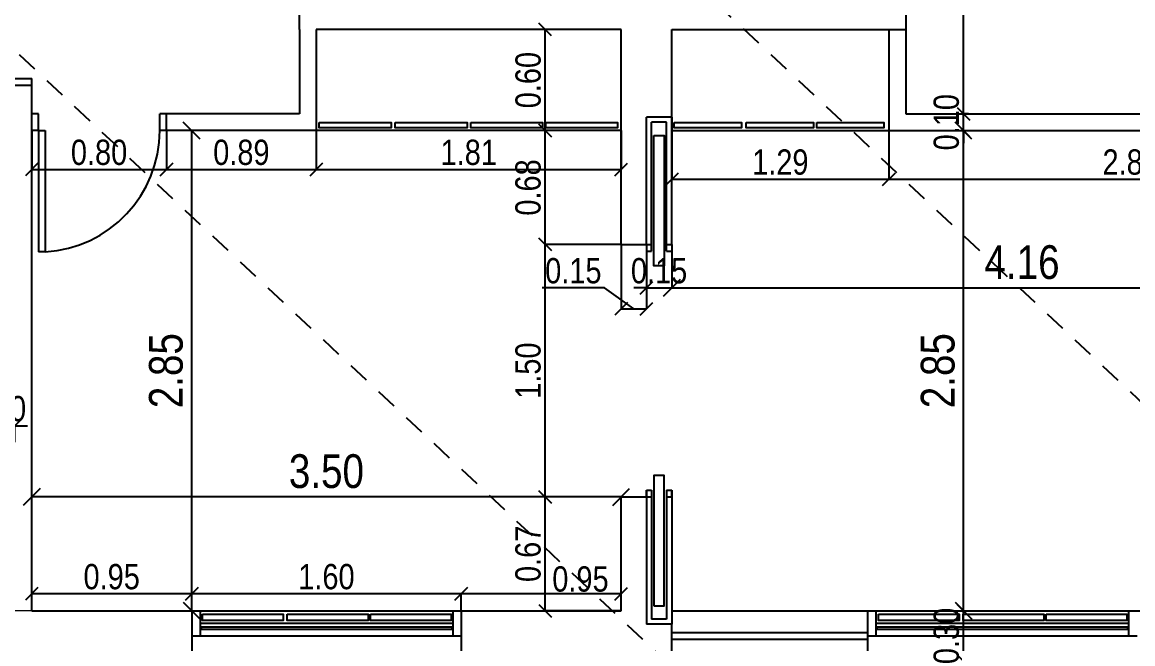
# Model space of a CAD drawing. Extents: x -135 to 36, y 31 to 104.
# Drawn here: x -9.33 to -2.74, y 60.29 to 63.98 of the extents above; entities that cross this region are included whole.
import ezdxf

# ---------------------------------------------------------------- set-up
doc = ezdxf.new("R2010")
doc.units = 0
doc.header["$MEASUREMENT"] = 0
doc.header["$PDMODE"] = 3
doc.linetypes.add('DASHED2', pattern=[0.375, 0.25, -0.125])
doc.layers.get('0').update_dxf_attribs({"linetype": 'CONTINUOUS'})
doc.layers.get('DEFPOINTS').update_dxf_attribs({"linetype": 'CONTINUOUS'})
doc.layers.add('ABERTURAS', color=12, linetype='CONTINUOUS', lineweight=9)
doc.layers.add('COTAS', color=12, linetype='CONTINUOUS')
doc.layers.add('NUEVO', color=1, linetype='CONTINUOUS')
doc.styles.add('COTAS PRIMARIAS', font='ARIALN.TTF', dxfattribs={"height": 0.2})
doc.styles.add('COTAS SECUNDARIAS', font='ARIALN.TTF', dxfattribs={"height": 0.15})
doc.dimstyles.new('COTA SECUNDARIAS', dxfattribs={"dimscale": 5, "dimtxt": 1, "dimasz": 0.015, "dimexe": 0, "dimexo": 0, "dimgap": 0.005, "dimtad": 1, "dimzin": 1, "dimdsep": 46, "dimtxsty": 'COTAS SECUNDARIAS', "dimblk": 'OBLIQUE', "dimcen": 0, "dimclrd": 11, "dimclre": 11, "dimclrt": 11, "dimaunit": 1, "dimadec": 1, "dimazin": 0, "dimtfac": 0.4, "dimtix": 1, "dimtmove": 1, "dimatfit": 3, "dimfxl": 0, "dimtolj": 1, "dimtzin": 0, "dimlwd": -1, "dimarcsym": 0})
doc.dimstyles.new('COTAS PRINCIPALES', dxfattribs={"dimscale": 5, "dimtxt": 2.5, "dimasz": 0.02, "dimexe": 0, "dimexo": 0, "dimgap": 0.01, "dimtad": 1, "dimzin": 1, "dimdsep": 46, "dimtxsty": 'COTAS PRIMARIAS', "dimblk": 'OBLIQUE', "dimcen": 0, "dimclrd": 11, "dimclre": 11, "dimclrt": 11, "dimaunit": 1, "dimadec": 1, "dimazin": 0, "dimtfac": 0.4, "dimtix": 1, "dimtmove": 1, "dimatfit": 3, "dimfxl": 0, "dimtolj": 1, "dimtzin": 0, "dimlwd": -1, "dimarcsym": 0})

# ---------------------------------------------------------------- blocks, each defined once
blk = doc.blocks.new('_Oblique')
at = {"color": 0, "linetype": 'ByBlock', "lineweight": -2}
blk.add_line((-0.5, -0.5), (0.5, 0.5), dxfattribs=at)
blk = doc.blocks.new('*D32')
at = {"layer": 'COTAS', "color": 11, "lineweight": -2}
for p, q in [((-5.7765, 62.6661), (-5.7765, 62.2832)), ((-5.6265, 62.6661), (-5.6265, 62.2832))]:
    blk.add_line(p, q, dxfattribs=at)
at = {"layer": 'COTAS', "color": 11}
for p, q in [((-5.8752, 62.407), (-6.2457, 62.407)), ((-5.7015, 62.2832), (-5.8752, 62.407)), ((-5.7765, 62.2832), (-5.6265, 62.2832))]:
    blk.add_line(p, q, dxfattribs=at)
at = {"layer": 'DEFPOINTS', "color": 0}
for p in [(-5.7765, 62.6661), (-5.6265, 62.6661), (-5.6265, 62.2832)]:
    blk.add_point(p, dxfattribs=at)
at = {"layer": 'COTAS', "color": 11, "xscale": 0.075, "yscale": 0.075, "zscale": 0.075, "rotation": 180}
blk.add_blockref('_Oblique', (-5.7765, 62.2832), dxfattribs=at)
at = {"layer": 'COTAS', "color": 11, "xscale": 0.075, "yscale": 0.075, "zscale": 0.075}
blk.add_blockref('_Oblique', (-5.6265, 62.2832), dxfattribs=at)
at = {"layer": 'COTAS', "color": 11, "insert": (-6.0604, 62.5086), "char_height": 0.15, "attachment_point": 5, "style": 'COTAS SECUNDARIAS'}
blk.add_mtext('\\A1;0.15', dxfattribs=at)
blk = doc.blocks.new('*D33')
at = {"layer": 'COTAS', "color": 11, "lineweight": -2}
for p, q in [((-5.6265, 62.6661), (-5.6265, 62.407)), ((-5.4765, 62.6261), (-5.4765, 62.407))]:
    blk.add_line(p, q, dxfattribs=at)
at = {"layer": 'COTAS', "color": 11}
for p, q in [((-5.6265, 62.407), (-5.7015, 62.407)), ((-5.6265, 62.407), (-5.4765, 62.407)), ((-5.4765, 62.407), (-5.4015, 62.407))]:
    blk.add_line(p, q, dxfattribs=at)
at = {"layer": 'DEFPOINTS', "color": 0}
for p in [(-5.6265, 62.6661), (-5.4765, 62.6261), (-5.4765, 62.407)]:
    blk.add_point(p, dxfattribs=at)
at = {"layer": 'COTAS', "color": 11, "xscale": 0.075, "yscale": 0.075, "zscale": 0.075}
blk.add_blockref('_Oblique', (-5.6265, 62.407), dxfattribs=at)
at = {"layer": 'COTAS', "color": 11, "xscale": 0.075, "yscale": 0.075, "zscale": 0.075, "rotation": 180}
blk.add_blockref('_Oblique', (-5.4765, 62.407), dxfattribs=at)
at = {"layer": 'COTAS', "color": 11, "insert": (-5.5515, 62.5086), "char_height": 0.15, "attachment_point": 5, "style": 'COTAS SECUNDARIAS'}
blk.add_mtext('\\A1;0.15', dxfattribs=at)
blk = doc.blocks.new('*D34')
at = {"layer": 'COTAS', "color": 11, "lineweight": -2}
for p, q in [((-5.4765, 62.6261), (-5.4765, 62.407)), ((-1.3165, 62.6261), (-1.3165, 62.407))]:
    blk.add_line(p, q, dxfattribs=at)
at = {"layer": 'COTAS', "color": 11}
blk.add_line((-5.4765, 62.407), (-1.3165, 62.407), dxfattribs=at)
at = {"layer": 'DEFPOINTS', "color": 0}
for p in [(-5.4765, 62.6261), (-1.3165, 62.6261), (-1.3165, 62.407)]:
    blk.add_point(p, dxfattribs=at)
at = {"layer": 'COTAS', "color": 11, "xscale": 0.1, "yscale": 0.1, "zscale": 0.1, "rotation": 180}
blk.add_blockref('_Oblique', (-5.4765, 62.407), dxfattribs=at)
at = {"layer": 'COTAS', "color": 11, "xscale": 0.1, "yscale": 0.1, "zscale": 0.1}
blk.add_blockref('_Oblique', (-1.3165, 62.407), dxfattribs=at)
at = {"layer": 'COTAS', "color": 11, "insert": (-3.3965, 62.5591), "char_height": 0.2, "attachment_point": 5, "style": 'COTAS PRIMARIAS'}
blk.add_mtext('\\A1;4.16', dxfattribs=at)
blk = doc.blocks.new('*D44')
at = {"layer": 'COTAS', "color": 11}
for p, q in [((-3.7439, 60.4911), (-3.7439, 60.5661)), ((-3.7439, 60.1911), (-3.7439, 60.4911)), ((-3.7439, 60.1911), (-3.7439, 60.1161))]:
    blk.add_line(p, q, dxfattribs=at)
at = {"layer": 'COTAS', "color": 11, "lineweight": -2}
for p, q in [((-3.7432, 60.4911), (-3.7439, 60.4911)), ((-3.7432, 60.1911), (-3.7439, 60.1911))]:
    blk.add_line(p, q, dxfattribs=at)
at = {"layer": 'DEFPOINTS', "color": 0}
for p in [(-3.7439, 60.4911), (-3.7432, 60.4911), (-3.7432, 60.1911)]:
    blk.add_point(p, dxfattribs=at)
at = {"layer": 'COTAS', "color": 11, "xscale": 0.075, "yscale": 0.075, "zscale": 0.075}
for p, rotation in [((-3.7439, 60.4911), 270), ((-3.7439, 60.1911), 90)]:
    blk.add_blockref('_Oblique', p, dxfattribs=dict(at, rotation=rotation))
at = {"layer": 'COTAS', "color": 11, "insert": (-3.8455, 60.3411), "char_height": 0.15, "attachment_point": 5, "rotation": 90, "style": 'COTAS SECUNDARIAS'}
blk.add_mtext('\\A1;0.30', dxfattribs=at)
blk = doc.blocks.new('*D45')
at = {"layer": 'COTAS', "color": 11}
blk.add_line((-3.7439, 60.4911), (-3.7439, 63.3411), dxfattribs=at)
at = {"layer": 'COTAS', "color": 11, "lineweight": -2}
blk.add_line((-3.7432, 60.4911), (-3.7439, 60.4911), dxfattribs=at)
at = {"layer": 'DEFPOINTS', "color": 0}
for p in [(-3.7439, 63.3411), (-3.7439, 63.3411), (-3.7432, 60.4911)]:
    blk.add_point(p, dxfattribs=at)
at = {"layer": 'COTAS', "color": 11, "xscale": 0.1, "yscale": 0.1, "zscale": 0.1}
for p, rotation in [((-3.7439, 63.3411), 90), ((-3.7439, 60.4911), 270)]:
    blk.add_blockref('_Oblique', p, dxfattribs=dict(at, rotation=rotation))
at = {"layer": 'COTAS', "color": 11, "insert": (-3.896, 61.9161), "char_height": 0.2, "attachment_point": 5, "rotation": 90, "style": 'COTAS PRIMARIAS'}
blk.add_mtext('\\A1;2.85', dxfattribs=at)
blk = doc.blocks.new('*D46')
at = {"layer": 'COTAS', "color": 11}
for p, q in [((-3.7439, 63.4411), (-3.7439, 63.5161)), ((-3.7439, 63.3411), (-3.7439, 63.4411)), ((-3.7439, 63.3411), (-3.7439, 63.2661))]:
    blk.add_line(p, q, dxfattribs=at)
at = {"layer": 'COTAS', "color": 11, "lineweight": -2}
blk.add_line((-3.7152, 63.4411), (-3.7439, 63.4411), dxfattribs=at)
at = {"layer": 'DEFPOINTS', "color": 0}
for p in [(-3.7439, 63.4411), (-3.7152, 63.4411), (-3.7439, 63.3411)]:
    blk.add_point(p, dxfattribs=at)
at = {"layer": 'COTAS', "color": 11, "xscale": 0.075, "yscale": 0.075, "zscale": 0.075}
for p, rotation in [((-3.7439, 63.4411), 270), ((-3.7439, 63.3411), 90)]:
    blk.add_blockref('_Oblique', p, dxfattribs=dict(at, rotation=rotation))
at = {"layer": 'COTAS', "color": 11, "insert": (-3.8455, 63.3911), "char_height": 0.15, "attachment_point": 5, "rotation": 90, "style": 'COTAS SECUNDARIAS'}
blk.add_mtext('\\A1;0.10', dxfattribs=at)
blk = doc.blocks.new('*D47')
at = {"layer": 'COTAS', "color": 11, "lineweight": -2}
for p, q in [((-3.7152, 67.0511), (-3.7439, 67.0511)), ((-3.7152, 63.4411), (-3.7439, 63.4411))]:
    blk.add_line(p, q, dxfattribs=at)
at = {"layer": 'COTAS', "color": 11}
blk.add_line((-3.7439, 63.4411), (-3.7439, 67.0511), dxfattribs=at)
at = {"layer": 'DEFPOINTS', "color": 0}
for p in [(-3.7439, 67.0511), (-3.7152, 67.0511), (-3.7152, 63.4411)]:
    blk.add_point(p, dxfattribs=at)
at = {"layer": 'COTAS', "color": 11, "xscale": 0.075, "yscale": 0.075, "zscale": 0.075}
for p, rotation in [((-3.7439, 67.0511), 90), ((-3.7439, 63.4411), 270)]:
    blk.add_blockref('_Oblique', p, dxfattribs=dict(at, rotation=rotation))
at = {"layer": 'COTAS', "color": 11, "insert": (-3.8455, 65.2461), "char_height": 0.15, "attachment_point": 5, "rotation": 90, "style": 'COTAS SECUNDARIAS'}
blk.add_mtext('\\A1;3.61', dxfattribs=at)
blk = doc.blocks.new('*D48')
at = {"layer": 'COTAS', "color": 11, "lineweight": -2}
for p, q in [((-5.7765, 61.1661), (-6.2273, 61.1661)), ((-5.7765, 60.4911), (-6.2273, 60.4911))]:
    blk.add_line(p, q, dxfattribs=at)
at = {"layer": 'COTAS', "color": 11}
blk.add_line((-6.2273, 60.4911), (-6.2273, 61.1661), dxfattribs=at)
at = {"layer": 'DEFPOINTS', "color": 0}
for p in [(-6.2273, 61.1661), (-5.7765, 61.1661), (-5.7765, 60.4911)]:
    blk.add_point(p, dxfattribs=at)
at = {"layer": 'COTAS', "color": 11, "xscale": 0.075, "yscale": 0.075, "zscale": 0.075}
for p, rotation in [((-6.2273, 61.1661), 90), ((-6.2273, 60.4911), 270)]:
    blk.add_blockref('_Oblique', p, dxfattribs=dict(at, rotation=rotation))
at = {"layer": 'COTAS', "color": 11, "insert": (-6.3289, 60.8286), "char_height": 0.15, "attachment_point": 5, "rotation": 90, "style": 'COTAS SECUNDARIAS'}
blk.add_mtext('\\A1;0.67', dxfattribs=at)
blk = doc.blocks.new('*D49')
at = {"layer": 'COTAS', "color": 11, "lineweight": -2}
for p, q in [((-5.7765, 62.6661), (-6.2273, 62.6661)), ((-5.7765, 61.1661), (-6.2273, 61.1661))]:
    blk.add_line(p, q, dxfattribs=at)
at = {"layer": 'COTAS', "color": 11}
blk.add_line((-6.2273, 61.1661), (-6.2273, 62.6661), dxfattribs=at)
at = {"layer": 'DEFPOINTS', "color": 0}
for p in [(-6.2273, 62.6661), (-5.7765, 62.6661), (-5.7765, 61.1661)]:
    blk.add_point(p, dxfattribs=at)
at = {"layer": 'COTAS', "color": 11, "xscale": 0.075, "yscale": 0.075, "zscale": 0.075}
for p, rotation in [((-6.2273, 62.6661), 90), ((-6.2273, 61.1661), 270)]:
    blk.add_blockref('_Oblique', p, dxfattribs=dict(at, rotation=rotation))
at = {"layer": 'COTAS', "color": 11, "insert": (-6.3289, 61.9161), "char_height": 0.15, "attachment_point": 5, "rotation": 90, "style": 'COTAS SECUNDARIAS'}
blk.add_mtext('\\A1;1.50', dxfattribs=at)
blk = doc.blocks.new('*D50')
at = {"layer": 'COTAS', "color": 11, "lineweight": -2}
for p, q in [((-5.7765, 63.3411), (-6.2273, 63.3411)), ((-5.7765, 62.6661), (-6.2273, 62.6661))]:
    blk.add_line(p, q, dxfattribs=at)
at = {"layer": 'COTAS', "color": 11}
blk.add_line((-6.2273, 62.6661), (-6.2273, 63.3411), dxfattribs=at)
at = {"layer": 'DEFPOINTS', "color": 0}
for p in [(-6.2273, 63.3411), (-5.7765, 63.3411), (-5.7765, 62.6661)]:
    blk.add_point(p, dxfattribs=at)
at = {"layer": 'COTAS', "color": 11, "xscale": 0.075, "yscale": 0.075, "zscale": 0.075}
for p, rotation in [((-6.2273, 63.3411), 90), ((-6.2273, 62.6661), 270)]:
    blk.add_blockref('_Oblique', p, dxfattribs=dict(at, rotation=rotation))
at = {"layer": 'COTAS', "color": 11, "insert": (-6.3289, 63.0036), "char_height": 0.15, "attachment_point": 5, "rotation": 90, "style": 'COTAS SECUNDARIAS'}
blk.add_mtext('\\A1;0.68', dxfattribs=at)
blk = doc.blocks.new('*D92')
at = {"layer": 'COTAS', "color": 11, "lineweight": -2}
for p, q in [((-5.4765, 63.4211), (-5.4765, 63.0521)), ((-4.1865, 63.3411), (-4.1865, 63.0521))]:
    blk.add_line(p, q, dxfattribs=at)
at = {"layer": 'COTAS', "color": 11}
blk.add_line((-5.4765, 63.0521), (-4.1865, 63.0521), dxfattribs=at)
at = {"layer": 'DEFPOINTS', "color": 0}
for p in [(-5.4765, 63.4211), (-4.1865, 63.3411), (-4.1865, 63.0521)]:
    blk.add_point(p, dxfattribs=at)
at = {"layer": 'COTAS', "color": 11, "xscale": 0.075, "yscale": 0.075, "zscale": 0.075, "rotation": 180}
blk.add_blockref('_Oblique', (-5.4765, 63.0521), dxfattribs=at)
at = {"layer": 'COTAS', "color": 11, "xscale": 0.075, "yscale": 0.075, "zscale": 0.075}
blk.add_blockref('_Oblique', (-4.1865, 63.0521), dxfattribs=at)
at = {"layer": 'COTAS', "color": 11, "insert": (-4.8315, 63.1537), "char_height": 0.15, "attachment_point": 5, "style": 'COTAS SECUNDARIAS'}
blk.add_mtext('\\A1;1.29', dxfattribs=at)
blk = doc.blocks.new('*D93')
at = {"layer": 'COTAS', "color": 11, "lineweight": -2}
blk.add_line((-4.1865, 63.3411), (-4.1865, 63.0521), dxfattribs=at)
at = {"layer": 'COTAS', "color": 11}
blk.add_line((-4.1865, 63.0521), (-1.3165, 63.0521), dxfattribs=at)
at = {"layer": 'DEFPOINTS', "color": 0}
for p in [(-4.1865, 63.3411), (-1.3165, 63.0521), (-1.3165, 63.0521)]:
    blk.add_point(p, dxfattribs=at)
at = {"layer": 'COTAS', "color": 11, "xscale": 0.075, "yscale": 0.075, "zscale": 0.075, "rotation": 180}
blk.add_blockref('_Oblique', (-4.1865, 63.0521), dxfattribs=at)
at = {"layer": 'COTAS', "color": 11, "xscale": 0.075, "yscale": 0.075, "zscale": 0.075}
blk.add_blockref('_Oblique', (-1.3165, 63.0521), dxfattribs=at)
at = {"layer": 'COTAS', "color": 11, "insert": (-2.7515, 63.1537), "char_height": 0.15, "attachment_point": 5, "style": 'COTAS SECUNDARIAS'}
blk.add_mtext('\\A1;2.87', dxfattribs=at)
blk = doc.blocks.new('*D94')
at = {"layer": 'COTAS', "color": 11, "lineweight": -2}
for p, q in [((-5.7765, 63.9411), (-6.2269, 63.9411)), ((-5.7765, 63.3411), (-6.2269, 63.3411))]:
    blk.add_line(p, q, dxfattribs=at)
at = {"layer": 'COTAS', "color": 11}
blk.add_line((-6.2269, 63.3411), (-6.2269, 63.9411), dxfattribs=at)
at = {"layer": 'DEFPOINTS', "color": 0}
for p in [(-6.2269, 63.9411), (-5.7765, 63.9411), (-5.7765, 63.3411)]:
    blk.add_point(p, dxfattribs=at)
at = {"layer": 'COTAS', "color": 11, "xscale": 0.075, "yscale": 0.075, "zscale": 0.075}
for p, rotation in [((-6.2269, 63.9411), 90), ((-6.2269, 63.3411), 270)]:
    blk.add_blockref('_Oblique', p, dxfattribs=dict(at, rotation=rotation))
at = {"layer": 'COTAS', "color": 11, "insert": (-6.3284, 63.6411), "char_height": 0.15, "attachment_point": 5, "rotation": 90, "style": 'COTAS SECUNDARIAS'}
blk.add_mtext('\\A1;0.60', dxfattribs=at)
blk = doc.blocks.new('*D184')
at = {"layer": 'COTAS', "color": 11, "lineweight": -2}
for p, q in [((-9.2765, 63.3411), (-9.2765, 63.1099)), ((-8.4765, 63.3411), (-8.4765, 63.1099))]:
    blk.add_line(p, q, dxfattribs=at)
at = {"layer": 'COTAS', "color": 11}
blk.add_line((-9.2765, 63.1099), (-8.4765, 63.1099), dxfattribs=at)
at = {"layer": 'DEFPOINTS', "color": 0}
for p in [(-9.2765, 63.3411), (-8.4765, 63.3411), (-8.4765, 63.1099)]:
    blk.add_point(p, dxfattribs=at)
at = {"layer": 'COTAS', "color": 11, "xscale": 0.075, "yscale": 0.075, "zscale": 0.075, "rotation": 180}
blk.add_blockref('_Oblique', (-9.2765, 63.1099), dxfattribs=at)
at = {"layer": 'COTAS', "color": 11, "xscale": 0.075, "yscale": 0.075, "zscale": 0.075}
blk.add_blockref('_Oblique', (-8.4765, 63.1099), dxfattribs=at)
at = {"layer": 'COTAS', "color": 11, "insert": (-8.8765, 63.2114), "char_height": 0.15, "attachment_point": 5, "style": 'COTAS SECUNDARIAS'}
blk.add_mtext('\\A1;0.80', dxfattribs=at)
blk = doc.blocks.new('*D185')
at = {"layer": 'COTAS', "color": 11, "lineweight": -2}
for p, q in [((-8.4765, 63.3411), (-8.4765, 63.1099)), ((-7.5865, 63.3411), (-7.5865, 63.1099))]:
    blk.add_line(p, q, dxfattribs=at)
at = {"layer": 'COTAS', "color": 11}
blk.add_line((-8.4765, 63.1099), (-7.5865, 63.1099), dxfattribs=at)
at = {"layer": 'DEFPOINTS', "color": 0}
for p in [(-8.4765, 63.3411), (-7.5865, 63.3411), (-7.5865, 63.1099)]:
    blk.add_point(p, dxfattribs=at)
at = {"layer": 'COTAS', "color": 11, "xscale": 0.075, "yscale": 0.075, "zscale": 0.075, "rotation": 180}
blk.add_blockref('_Oblique', (-8.4765, 63.1099), dxfattribs=at)
at = {"layer": 'COTAS', "color": 11, "xscale": 0.075, "yscale": 0.075, "zscale": 0.075}
blk.add_blockref('_Oblique', (-7.5865, 63.1099), dxfattribs=at)
at = {"layer": 'COTAS', "color": 11, "insert": (-8.0315, 63.2114), "char_height": 0.15, "attachment_point": 5, "style": 'COTAS SECUNDARIAS'}
blk.add_mtext('\\A1;0.89', dxfattribs=at)
blk = doc.blocks.new('*D186')
at = {"layer": 'COTAS', "color": 11, "lineweight": -2}
for p, q in [((-7.5865, 63.3411), (-7.5865, 63.1099)), ((-5.7765, 63.3411), (-5.7765, 63.1099))]:
    blk.add_line(p, q, dxfattribs=at)
at = {"layer": 'COTAS', "color": 11}
blk.add_line((-7.5865, 63.1099), (-5.7765, 63.1099), dxfattribs=at)
at = {"layer": 'DEFPOINTS', "color": 0}
for p in [(-7.5865, 63.3411), (-5.7765, 63.3411), (-5.7765, 63.1099)]:
    blk.add_point(p, dxfattribs=at)
at = {"layer": 'COTAS', "color": 11, "xscale": 0.075, "yscale": 0.075, "zscale": 0.075, "rotation": 180}
blk.add_blockref('_Oblique', (-7.5865, 63.1099), dxfattribs=at)
at = {"layer": 'COTAS', "color": 11, "xscale": 0.075, "yscale": 0.075, "zscale": 0.075}
blk.add_blockref('_Oblique', (-5.7765, 63.1099), dxfattribs=at)
at = {"layer": 'COTAS', "color": 11, "insert": (-6.6815, 63.2114), "char_height": 0.15, "attachment_point": 5, "style": 'COTAS SECUNDARIAS'}
blk.add_mtext('\\A1;1.81', dxfattribs=at)
blk = doc.blocks.new('*D187')
at = {"layer": 'COTAS', "color": 11, "lineweight": -2}
for p, q in [((-6.7265, 60.4911), (-6.7265, 60.5907)), ((-5.7765, 60.4911), (-5.7765, 60.5907))]:
    blk.add_line(p, q, dxfattribs=at)
at = {"layer": 'COTAS', "color": 11}
blk.add_line((-5.7765, 60.5907), (-6.7265, 60.5907), dxfattribs=at)
at = {"layer": 'DEFPOINTS', "color": 0}
for p in [(-6.7265, 60.5907), (-6.7265, 60.4911), (-5.7765, 60.4911)]:
    blk.add_point(p, dxfattribs=at)
at = {"layer": 'COTAS', "color": 11, "xscale": 0.075, "yscale": 0.075, "zscale": 0.075, "rotation": 180}
blk.add_blockref('_Oblique', (-6.7265, 60.5907), dxfattribs=at)
at = {"layer": 'COTAS', "color": 11, "xscale": 0.075, "yscale": 0.075, "zscale": 0.075}
blk.add_blockref('_Oblique', (-5.7765, 60.5907), dxfattribs=at)
at = {"layer": 'COTAS', "color": 11, "insert": (-6.0182, 60.6783), "char_height": 0.15, "attachment_point": 5, "style": 'COTAS SECUNDARIAS'}
blk.add_mtext('\\A1;0.95', dxfattribs=at)
blk = doc.blocks.new('*D188')
at = {"layer": 'COTAS', "color": 11, "lineweight": -2}
for p, q in [((-8.3265, 60.4911), (-8.3265, 60.5907)), ((-6.7265, 60.4911), (-6.7265, 60.5907))]:
    blk.add_line(p, q, dxfattribs=at)
at = {"layer": 'COTAS', "color": 11}
blk.add_line((-6.7265, 60.5907), (-8.3265, 60.5907), dxfattribs=at)
at = {"layer": 'DEFPOINTS', "color": 0}
for p in [(-8.3265, 60.5907), (-8.3265, 60.4911), (-6.7265, 60.4911)]:
    blk.add_point(p, dxfattribs=at)
at = {"layer": 'COTAS', "color": 11, "xscale": 0.075, "yscale": 0.075, "zscale": 0.075, "rotation": 180}
blk.add_blockref('_Oblique', (-8.3265, 60.5907), dxfattribs=at)
at = {"layer": 'COTAS', "color": 11, "xscale": 0.075, "yscale": 0.075, "zscale": 0.075}
blk.add_blockref('_Oblique', (-6.7265, 60.5907), dxfattribs=at)
at = {"layer": 'COTAS', "color": 11, "insert": (-7.5265, 60.6923), "char_height": 0.15, "attachment_point": 5, "style": 'COTAS SECUNDARIAS'}
blk.add_mtext('\\A1;1.60', dxfattribs=at)
blk = doc.blocks.new('*D189')
at = {"layer": 'COTAS', "color": 11, "lineweight": -2}
for p, q in [((-9.2765, 60.4911), (-9.2765, 60.5907)), ((-8.3265, 60.4911), (-8.3265, 60.5907))]:
    blk.add_line(p, q, dxfattribs=at)
at = {"layer": 'COTAS', "color": 11}
blk.add_line((-8.3265, 60.5907), (-9.2765, 60.5907), dxfattribs=at)
at = {"layer": 'DEFPOINTS', "color": 0}
for p in [(-9.2765, 60.5907), (-9.2765, 60.4911), (-8.3265, 60.4911)]:
    blk.add_point(p, dxfattribs=at)
at = {"layer": 'COTAS', "color": 11, "xscale": 0.075, "yscale": 0.075, "zscale": 0.075, "rotation": 180}
blk.add_blockref('_Oblique', (-9.2765, 60.5907), dxfattribs=at)
at = {"layer": 'COTAS', "color": 11, "xscale": 0.075, "yscale": 0.075, "zscale": 0.075}
blk.add_blockref('_Oblique', (-8.3265, 60.5907), dxfattribs=at)
at = {"layer": 'COTAS', "color": 11, "insert": (-8.8015, 60.6923), "char_height": 0.15, "attachment_point": 5, "style": 'COTAS SECUNDARIAS'}
blk.add_mtext('\\A1;0.95', dxfattribs=at)
blk = doc.blocks.new('*D190')
at = {"layer": 'COTAS', "color": 11}
blk.add_line((-5.7765, 61.1661), (-9.2765, 61.1661), dxfattribs=at)
at = {"layer": 'DEFPOINTS', "color": 0}
for p in [(-9.2765, 61.1661), (-9.2765, 61.1661), (-5.7765, 61.1661)]:
    blk.add_point(p, dxfattribs=at)
at = {"layer": 'COTAS', "color": 11, "xscale": 0.1, "yscale": 0.1, "zscale": 0.1, "rotation": 180}
blk.add_blockref('_Oblique', (-9.2765, 61.1661), dxfattribs=at)
at = {"layer": 'COTAS', "color": 11, "xscale": 0.1, "yscale": 0.1, "zscale": 0.1}
blk.add_blockref('_Oblique', (-5.7765, 61.1661), dxfattribs=at)
at = {"layer": 'COTAS', "color": 11, "insert": (-7.5265, 61.3182), "char_height": 0.2, "attachment_point": 5, "style": 'COTAS PRIMARIAS'}
blk.add_mtext('\\A1;3.50', dxfattribs=at)
blk = doc.blocks.new('*D191')
at = {"layer": 'COTAS', "color": 11}
blk.add_line((-8.3265, 60.4911), (-8.3265, 63.3411), dxfattribs=at)
at = {"layer": 'DEFPOINTS', "color": 0}
for p in [(-8.3265, 63.3411), (-8.3265, 63.3411), (-8.3265, 60.4911)]:
    blk.add_point(p, dxfattribs=at)
at = {"layer": 'COTAS', "color": 11, "xscale": 0.1, "yscale": 0.1, "zscale": 0.1}
for p, rotation in [((-8.3265, 63.3411), 90), ((-8.3265, 60.4911), 270)]:
    blk.add_blockref('_Oblique', p, dxfattribs=dict(at, rotation=rotation))
at = {"layer": 'COTAS', "color": 11, "insert": (-8.4786, 61.9161), "char_height": 0.2, "attachment_point": 5, "rotation": 90, "style": 'COTAS PRIMARIAS'}
blk.add_mtext('\\A1;2.85', dxfattribs=at)
blk = doc.blocks.new('*D194')
at = {"layer": 'COTAS', "color": 11}
for p, q in [((-9.5765, 61.5883), (-9.6515, 61.5883)), ((-9.5765, 61.5883), (-9.3765, 61.5883)), ((-9.3765, 61.5883), (-9.3015, 61.5883))]:
    blk.add_line(p, q, dxfattribs=at)
at = {"layer": 'COTAS', "color": 11, "lineweight": -2}
for p, q in [((-9.5765, 61.4911), (-9.5765, 61.5883)), ((-9.3765, 61.4911), (-9.3765, 61.5883))]:
    blk.add_line(p, q, dxfattribs=at)
at = {"layer": 'DEFPOINTS', "color": 0}
for p in [(-9.3765, 61.5883), (-9.5765, 61.4911), (-9.3765, 61.4911)]:
    blk.add_point(p, dxfattribs=at)
at = {"layer": 'COTAS', "color": 11, "xscale": 0.075, "yscale": 0.075, "zscale": 0.075}
blk.add_blockref('_Oblique', (-9.5765, 61.5883), dxfattribs=at)
at = {"layer": 'COTAS', "color": 11, "xscale": 0.075, "yscale": 0.075, "zscale": 0.075, "rotation": 180}
blk.add_blockref('_Oblique', (-9.3765, 61.5883), dxfattribs=at)
at = {"layer": 'COTAS', "color": 11, "insert": (-9.4765, 61.6898), "char_height": 0.15, "attachment_point": 5, "style": 'COTAS SECUNDARIAS'}
blk.add_mtext('\\A1;0.20', dxfattribs=at)

msp = doc.modelspace()

# ---------------------------------------------------------------- linework, layer by layer
for p, q in [((-7.6865, 63.9411), (-7.6865, 64.5111)), ((-4.0865, 64.0411), (-4.0865, 63.9411)), ((-7.6865, 63.9411), (-7.6865, 63.4411)), ((-5.7765, 63.9411), (-7.5865, 63.9411)), ((-7.5865, 63.9411), (-7.5865, 63.3411)), ((-5.7765, 62.6661), (-5.7765, 63.9411)), ((-5.4765, 63.9411), (-4.0865, 63.9411)), ((-5.4765, 63.4211), (-5.4765, 63.9411)), ((-9.3765, 63.6511), (-9.2765, 63.6511)), ((-9.2765, 63.6111), (-9.2765, 63.6511)), ((-9.3765, 63.6111), (-9.2765, 63.6111)), ((-9.2765, 63.4411), (-9.2765, 63.6111)), ((-9.2765, 61.4911), (-9.2765, 63.4411)), ((-9.2365, 63.4411), (-9.2765, 63.4411)), ((-9.2365, 63.3411), (-9.2365, 63.4411)), ((-8.5165, 63.3411), (-8.5165, 63.4411)), ((-8.4765, 63.4411), (-8.5165, 63.4411)), ((-7.6865, 63.4411), (-8.4765, 63.4411)), ((-8.4765, 63.3411), (-8.4765, 63.4411)), ((-9.2365, 63.3411), (-9.2765, 63.3411)), ((-9.2365, 63.3411), (-9.2365, 62.6222)), ((-9.2365, 63.3411), (-9.1965, 63.3411)), ((-9.1965, 63.3411), (-9.1965, 62.6222)), ((-8.4765, 63.3411), (-8.5165, 63.3411)), ((-7.5865, 63.3411), (-8.4765, 63.3411)), ((-5.7765, 63.3411), (-7.5865, 63.3411)), ((-5.7765, 62.6661), (-5.6265, 62.6661)), ((-9.1965, 62.6222), (-9.2365, 62.6222)), ((-9.2765, 60.4911), (-9.2765, 61.4911)), ((-5.7765, 60.4911), (-5.7765, 61.1661)), ((-5.7765, 61.1661), (-5.6265, 61.1661)), ((-9.2765, 60.4911), (-5.7765, 60.4911)), ((-8.3265, 60.4911), (-8.3265, 60.1911)), ((-8.2765, 60.4911), (-8.2765, 60.3411)), ((-6.7765, 60.4911), (-6.7765, 60.3411)), ((-6.7265, 60.4911), (-6.7265, 60.1911)), ((-8.2765, 60.4161), (-6.7765, 60.4161)), ((-5.4765, 60.1911), (-5.4765, 60.4111)), ((-8.3265, 60.3411), (-6.7265, 60.3411))]:
    msp.add_line(p, q)
for points in [[(-7.5687, 63.3886), (-7.1415, 63.3886), (-7.1415, 63.3574), (-7.5687, 63.3574)], [(-7.118, 63.3886), (-6.6909, 63.3886), (-6.6909, 63.3574), (-7.118, 63.3574)], [(-6.67, 63.3886), (-6.2429, 63.3886), (-6.2429, 63.3574), (-6.67, 63.3574)], [(-6.2246, 63.3886), (-5.7975, 63.3886), (-5.7975, 63.3574), (-6.2246, 63.3574)], [(-8.2621, 60.4706), (-7.7825, 60.4706), (-7.7825, 60.4332), (-8.2621, 60.4332)], [(-7.7587, 60.4706), (-7.2791, 60.4706), (-7.2791, 60.4332), (-7.7587, 60.4332)], [(-7.2655, 60.4706), (-6.786, 60.4706), (-6.786, 60.4332), (-7.2655, 60.4332)], [(-8.2689, 60.3958), (-6.7825, 60.3958), (-6.7825, 60.3788), (-8.2689, 60.3788)]]:
    msp.add_lwpolyline(points, close=True)
msp.add_arc((-9.2365, 63.3411), 0.72, 273.18474, 0)
at = {"layer": 'ABERTURAS'}
msp.add_line((-9.2765, 60.4911), (-14.0765, 60.4911), dxfattribs=at)
at = {"layer": 'NUEVO', "linetype": 'DASHED2', "ltscale": 0.5}
for p, q in [((-9.6798, 64.1011), (-4.9765, 59.6911)), ((-5.2165, 64.1011), (-0.5165, 59.6911))]:
    msp.add_line(p, q, dxfattribs=at)
at = {"layer": 'NUEVO'}
for p, q in [((-4.1865, 63.9411), (-4.1865, 63.3411)), ((-4.0865, 63.9411), (-4.0865, 63.4411)), ((-4.0865, 63.4411), (-1.3165, 63.4411)), ((-5.6265, 62.6661), (-5.6265, 63.4211)), ((-5.4765, 63.4211), (-5.6265, 63.4211)), ((-5.5965, 62.6261), (-5.5965, 63.3911)), ((-5.5065, 63.3911), (-5.5965, 63.3911)), ((-5.5065, 62.6261), (-5.5065, 63.3911)), ((-5.4765, 62.6661), (-5.4765, 63.4211)), ((-5.4765, 63.3411), (-1.3165, 63.3411)), ((-5.6265, 62.6661), (-5.5965, 62.6661)), ((-5.6265, 62.6661), (-5.6265, 62.6261)), ((-5.5065, 62.6661), (-5.4765, 62.6661)), ((-5.4765, 62.6661), (-5.4765, 62.6261)), ((-5.6265, 62.6261), (-5.5965, 62.6261)), ((-5.5065, 62.6261), (-5.4765, 62.6261)), ((-5.6265, 61.2061), (-5.5965, 61.2061)), ((-5.6265, 61.2061), (-5.6265, 61.1661)), ((-5.6265, 61.2061), (-5.5965, 61.2061)), ((-5.6265, 61.1661), (-5.6265, 61.2061)), ((-5.5965, 61.2061), (-5.5965, 60.4411)), ((-5.5065, 61.2061), (-5.5065, 60.4411)), ((-5.5065, 61.2061), (-5.4765, 61.2061)), ((-5.5065, 61.2061), (-5.4765, 61.2061)), ((-5.4765, 61.2061), (-5.4765, 61.1661)), ((-5.4765, 61.1661), (-5.4765, 61.2061)), ((-5.6265, 61.1661), (-5.6265, 60.4111)), ((-5.6265, 61.1661), (-5.5965, 61.1661)), ((-5.6265, 61.1661), (-5.5965, 61.1661)), ((-5.5065, 61.1661), (-5.4765, 61.1661)), ((-5.5065, 61.1661), (-5.4765, 61.1661)), ((-5.4765, 61.1661), (-5.4765, 60.4111)), ((-5.4765, 60.4911), (-1.3165, 60.4911)), ((-4.3139, 60.4911), (-4.3139, 60.1911)), ((-4.2639, 60.4911), (-4.2639, 60.3411)), ((-2.7639, 60.4911), (-2.7639, 60.3411)), ((-5.4765, 60.4111), (-5.6265, 60.4111)), ((-5.5065, 60.4411), (-5.5965, 60.4411)), ((-4.2639, 60.4161), (-2.7639, 60.4161)), ((-5.4765, 60.3611), (-4.3139, 60.3611)), ((-4.3139, 60.3411), (-2.7139, 60.3411)), ((-5.4765, 60.3211), (-4.3139, 60.3211))]:
    msp.add_line(p, q, dxfattribs=at)
for points in [[(-5.462, 63.3886), (-5.0627, 63.3886), (-5.0627, 63.3574), (-5.462, 63.3574)], [(-5.0347, 63.3886), (-4.6355, 63.3886), (-4.6355, 63.3574), (-5.0347, 63.3574)], [(-4.6154, 63.3886), (-4.2162, 63.3886), (-4.2162, 63.3574), (-4.6154, 63.3574)], [(-5.5829, 63.3132), (-5.5221, 63.3132), (-5.5221, 62.5384), (-5.5829, 62.5384)], [(-5.5829, 60.519), (-5.5221, 60.519), (-5.5221, 61.2938), (-5.5829, 61.2938)], [(-4.2496, 60.4706), (-3.77, 60.4706), (-3.77, 60.4332), (-4.2496, 60.4332)], [(-3.7462, 60.4706), (-3.2666, 60.4706), (-3.2666, 60.4332), (-3.7462, 60.4332)], [(-3.253, 60.4706), (-2.7734, 60.4706), (-2.7734, 60.4332), (-3.253, 60.4332)], [(-4.2564, 60.3958), (-2.77, 60.3958), (-2.77, 60.3788), (-4.2564, 60.3788)]]:
    msp.add_lwpolyline(points, close=True, dxfattribs=at)

# ---------------------------------------------------------------- dimensions: what is measured, and where the dimension line sits
at = {"layer": 'COTAS'}
for base, p1, p2, dimstyle, picture, middle in [((-3.7439, 67.0511), (-3.7152, 63.4411), (-3.7152, 67.0511), 'COTA SECUNDARIAS', '*D47', (-3.8455, 65.2461)), ((-6.2269, 63.9411), (-5.7765, 63.3411), (-5.7765, 63.9411), 'COTA SECUNDARIAS', '*D94', (-6.3284, 63.6411)), ((-3.7439, 63.4411), (-3.7439, 63.3411), (-3.7152, 63.4411), 'COTA SECUNDARIAS', '*D46', (-3.8455, 63.3911)), ((-8.3265, 63.3411), (-8.3265, 60.4911), (-8.3265, 63.3411), 'COTAS PRINCIPALES', '*D191', (-8.4786, 61.9161)), ((-6.2273155094, 63.3410664897), (-5.7764623414, 62.6660664897), (-5.7764623414, 63.3410664897), 'COTA SECUNDARIAS', '*D50', (-6.3289014575, 63.0035664897)), ((-3.7439, 63.3411), (-3.7432, 60.4911), (-3.7439, 63.3411), 'COTAS PRINCIPALES', '*D45', (-3.896, 61.9161)), ((-6.2273, 62.6661), (-5.7765, 61.1661), (-5.7765, 62.6661), 'COTA SECUNDARIAS', '*D49', (-6.3289, 61.9161)), ((-6.2273155094, 61.1660664897), (-5.7764623414, 60.4910664897), (-5.7764623414, 61.1660664897), 'COTA SECUNDARIAS', '*D48', (-6.3289014575, 60.8285664897)), ((-3.7439, 60.4911), (-3.7432, 60.1911), (-3.7432, 60.4911), 'COTA SECUNDARIAS', '*D44', (-3.8455, 60.3411))]:
    dim = msp.add_linear_dim(base=base, p1=p1, p2=p2, angle=90, dimstyle=dimstyle, dxfattribs=at)
    dim.commit()
    dim.dimension.update_dxf_attribs({"geometry": picture, "text_midpoint": middle})
for base, p1, p2, dimstyle, picture, middle in [((-4.1865, 63.0521), (-5.4765, 63.4211), (-4.1865, 63.3411), 'COTA SECUNDARIAS', '*D92', (-4.8315, 63.1537)), ((-8.4765, 63.1099), (-9.2765, 63.3411), (-8.4765, 63.3411), 'COTA SECUNDARIAS', '*D184', (-8.8765, 63.2114)), ((-7.5865, 63.1099), (-8.4765, 63.3411), (-7.5865, 63.3411), 'COTA SECUNDARIAS', '*D185', (-8.0315, 63.2114)), ((-5.7765, 63.1099), (-7.5865, 63.3411), (-5.7765, 63.3411), 'COTA SECUNDARIAS', '*D186', (-6.6815, 63.2114)), ((-1.3165, 63.0521), (-4.1865, 63.3411), (-1.3165, 63.0521), 'COTA SECUNDARIAS', '*D93', (-2.7515, 63.1537)), ((-5.4765, 62.407), (-5.6265, 62.6661), (-5.4765, 62.6261), 'COTA SECUNDARIAS', '*D33', (-5.5515, 62.5086)), ((-1.3165, 62.407), (-5.4765, 62.6261), (-1.3165, 62.6261), 'COTAS PRINCIPALES', '*D34', (-3.3965, 62.5591)), ((-9.3765, 61.5883), (-9.5765, 61.4911), (-9.3765, 61.4911), 'COTA SECUNDARIAS', '*D194', (-9.4765, 61.6898)), ((-9.2765, 61.1661), (-5.7765, 61.1661), (-9.2765, 61.1661), 'COTAS PRINCIPALES', '*D190', (-7.5265, 61.3182)), ((-9.2765, 60.5907), (-8.3265, 60.4911), (-9.2765, 60.4911), 'COTA SECUNDARIAS', '*D189', (-8.8015, 60.6923)), ((-8.3265, 60.5907), (-6.7265, 60.4911), (-8.3265, 60.4911), 'COTA SECUNDARIAS', '*D188', (-7.5265, 60.6923))]:
    dim = msp.add_linear_dim(base=base, p1=p1, p2=p2, dimstyle=dimstyle, dxfattribs=at)
    dim.commit()
    dim.dimension.update_dxf_attribs({"geometry": picture, "text_midpoint": middle})
for base, p1, p2, picture, middle in [((-5.6265, 62.2832), (-5.7765, 62.6661), (-5.6265, 62.6661), '*D32', (-5.9002, 62.407)), ((-6.7265, 60.5907), (-5.7765, 60.4911), (-6.7265, 60.4911), '*D187', (-6.0182, 60.5768))]:
    dim = msp.add_linear_dim(base=base, p1=p1, p2=p2, dimstyle='COTA SECUNDARIAS', dxfattribs=at)
    dim.commit()
    dim.dimension.update_dxf_attribs({"geometry": picture, "text_midpoint": middle, "dimtype": 160})

doc.saveas('drawing.dxf')
